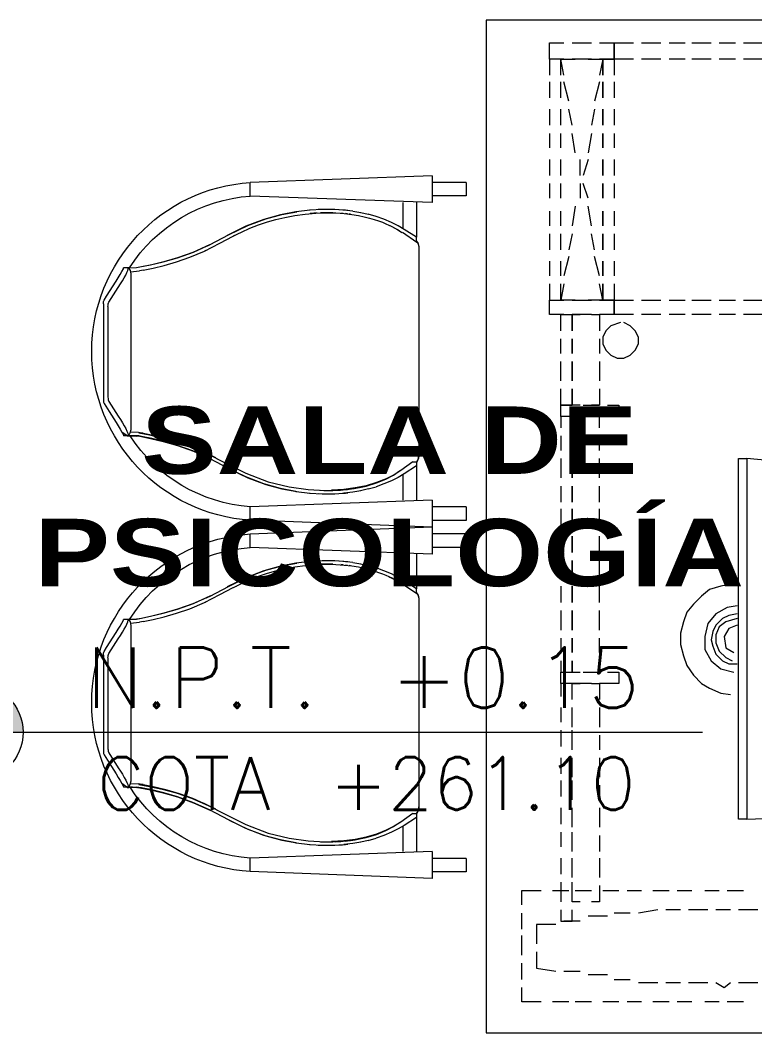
# Model space of a CAD drawing. Header units: metres. Extents: x 349703 to 349913, y 9282546 to 9282694.
# Drawn here: x 349765.582 to 349766.671, y 9282614.119 to 9282615.621 of the extents above; entities that cross this region are included whole.
import ezdxf
from ezdxf.enums import TextEntityAlignment as Align

# ---------------------------------------------------------------- set-up
doc = ezdxf.new("R2010")
doc.units = ezdxf.units.M
doc.header["$LTSCALE"] = 0.25
doc.layers.add('ARQ-FONDO', color=253, linetype='CONTINUOUS', lineweight=9)
doc.styles.add('MOYO2', font='arialbd.ttf', dxfattribs={"width": 1.2})
doc.styles.add('TM-DIM', font='romans.shx')

# ---------------------------------------------------------------- blocks, each defined once
blk = doc.blocks.new('A$C68C0322D')
at = {"layer": 'ARQ-FONDO', "lineweight": 0}
for p, q in [((-0.4759, 0.5419), (-0.4759, 0.5506)), ((-0.2256, 0.5441), (-0.2324, 0.5532)), ((-0.2269, 0.541), (-0.2269, 0.5506)), ((-0.6128, 0.0927), (-0.6026, 0.3627)), ((-0.5825, 0.3627), (-0.6026, 0.3627)), ((-0.5728, 0.0927), (-0.5825, 0.3627)), ((-0.1313, 0.0927), (-0.1216, 0.3627)), ((-0.1016, 0.3627), (-0.1216, 0.3627)), ((-0.0913, 0.0927), (-0.1016, 0.3627)), ((-0.5728, 0.1362), (-0.5341, 0.1362)), ((-0.1693, 0.1362), (-0.1313, 0.1362)), ((-0.5728, 0.1162), (-0.5214, 0.1162)), ((-0.5155, 0.1162), (-0.5155, 0.1162)), ((-0.1821, 0.1162), (-0.1313, 0.1162)), ((-0.6128, 0.0927), (-0.5728, 0.0927)), ((-0.6028, 0.0427), (-0.6028, 0.0927)), ((-0.5828, 0.0427), (-0.5828, 0.0927)), ((-0.1313, 0.0927), (-0.0913, 0.0927)), ((-0.1213, 0.0427), (-0.1213, 0.0927)), ((-0.1013, 0.0427), (-0.1013, 0.0927)), ((-0.6028, 0.0427), (-0.5828, 0.0427)), ((-0.1213, 0.0427), (-0.1013, 0.0427))]:
    blk.add_line(p, q, dxfattribs=at)
for points in [[(-0.4341, 0.5758), (-0.4564, 0.5616)], [(-0.4251, 0.5727), (-0.447, 0.5586)], [(-0.4281, 0.5796), (-0.4341, 0.5758)], [(-0.4272, 0.5801), (-0.4281, 0.5796)], [(-0.4259, 0.5804), (-0.4272, 0.5801)], [(-0.4244, 0.5806), (-0.4259, 0.5804)], [(-0.424, 0.5732), (-0.4251, 0.5727)], [(-0.4228, 0.5807), (-0.4244, 0.5806)], [(-0.4225, 0.5736), (-0.424, 0.5732)], [(-0.4228, 0.5807), (-0.28, 0.5807)], [(-0.4207, 0.5738), (-0.4225, 0.5736)], [(-0.4189, 0.5739), (-0.4207, 0.5738)], [(-0.4189, 0.5739), (-0.284, 0.5739)], [(-0.284, 0.5739), (-0.2821, 0.5738)], [(-0.2821, 0.5738), (-0.2804, 0.5736)], [(-0.2804, 0.5736), (-0.2789, 0.5732)], [(-0.28, 0.5807), (-0.2784, 0.5806)], [(-0.2789, 0.5732), (-0.2778, 0.5727)], [(-0.2784, 0.5806), (-0.2769, 0.5804)], [(-0.2778, 0.5727), (-0.2558, 0.5586)], [(-0.2769, 0.5804), (-0.2757, 0.5801)], [(-0.2757, 0.5801), (-0.2747, 0.5796)], [(-0.2747, 0.5796), (-0.2629, 0.5721)], [(-0.2629, 0.5721), (-0.2465, 0.5616)], [(-0.4614, 0.5585), (-0.466, 0.5557)], [(-0.4564, 0.5616), (-0.4614, 0.5585)], [(-0.447, 0.5586), (-0.4521, 0.5555)], [(-0.2558, 0.5586), (-0.2508, 0.5555)], [(-0.2465, 0.5616), (-0.2415, 0.5585)], [(-0.2415, 0.5585), (-0.2368, 0.5557)], [(-0.4759, 0.5431), (-0.4763, 0.5313)], [(-0.4762, 0.5313), (-0.4757, 0.543)], [(-0.4748, 0.551), (-0.4759, 0.5506)], [(-0.4759, 0.5441), (-0.4754, 0.5441)], [(-0.4759, 0.5432), (-0.4721, 0.5411)], [(-0.4748, 0.5441), (-0.4754, 0.5441)], [(-0.4704, 0.5532), (-0.4748, 0.551)], [(-0.4722, 0.5446), (-0.4748, 0.5441)], [(-0.469, 0.5458), (-0.4722, 0.5446)], [(-0.4721, 0.5411), (-0.467, 0.5398)], [(-0.466, 0.5557), (-0.4704, 0.5532)], [(-0.4654, 0.5476), (-0.469, 0.5458)], [(-0.4614, 0.5498), (-0.4654, 0.5476)], [(-0.4569, 0.5525), (-0.4614, 0.5498)], [(-0.4521, 0.5555), (-0.4569, 0.5525)], [(-0.2508, 0.5555), (-0.246, 0.5525)], [(-0.246, 0.5525), (-0.2415, 0.5498)], [(-0.2415, 0.5498), (-0.2374, 0.5476)], [(-0.2374, 0.5476), (-0.2338, 0.5458)], [(-0.2368, 0.5557), (-0.2324, 0.5532)], [(-0.2356, 0.5399), (-0.2305, 0.5412)], [(-0.2338, 0.5458), (-0.2307, 0.5446)], [(-0.2324, 0.5532), (-0.2281, 0.551)], [(-0.2307, 0.5446), (-0.2281, 0.5441)], [(-0.2305, 0.5412), (-0.226, 0.5437)], [(-0.2281, 0.551), (-0.2269, 0.5506)], [(-0.2281, 0.5441), (-0.2275, 0.5441)], [(-0.2275, 0.5441), (-0.2256, 0.5441)], [(-0.2266, 0.5313), (-0.2272, 0.543)], [(-0.227, 0.5432), (-0.2265, 0.5313)], [(-0.226, 0.5437), (-0.2256, 0.5441)], [(-0.4773, 0.5268), (-0.4805, 0.5106)], [(-0.4774, 0.5243), (-0.4762, 0.5313)], [(-0.4763, 0.5313), (-0.4773, 0.5268)], [(-0.4721, 0.5241), (-0.4718, 0.5269)], [(-0.4702, 0.5406), (-0.4718, 0.5269)], [(-0.467, 0.5398), (-0.4644, 0.5397)], [(-0.4644, 0.5397), (-0.2384, 0.5397)], [(-0.2384, 0.5397), (-0.2356, 0.5399)], [(-0.2326, 0.5406), (-0.2321, 0.5285)], [(-0.2294, 0.5166), (-0.2317, 0.5288)], [(-0.2309, 0.5214), (-0.2311, 0.5282)], [(-0.2311, 0.5282), (-0.2281, 0.5121)], [(-0.2268, 0.5336), (-0.2268, 0.5315)], [(-0.2268, 0.5336), (-0.2266, 0.5302)], [(-0.2266, 0.528), (-0.2268, 0.5315)], [(-0.2266, 0.5302), (-0.2261, 0.5268)], [(-0.226, 0.5243), (-0.2266, 0.528)], [(-0.2261, 0.5268), (-0.226, 0.5243)], [(-0.2261, 0.5268), (-0.2229, 0.5106)], [(-0.4806, 0.5088), (-0.4774, 0.5243)], [(-0.4726, 0.5214), (-0.4756, 0.507)], [(-0.4726, 0.5214), (-0.4721, 0.5241)], [(-0.2309, 0.5214), (-0.2278, 0.507)], [(-0.2264, 0.5023), (-0.2294, 0.5166)], [(-0.2281, 0.5121), (-0.224, 0.4936)], [(-0.2228, 0.5088), (-0.226, 0.5243)], [(-0.4805, 0.5106), (-0.4849, 0.4918)], [(-0.4849, 0.4908), (-0.4806, 0.5088)], [(-0.4756, 0.507), (-0.4796, 0.4906)], [(-0.2278, 0.507), (-0.2238, 0.4906)], [(-0.2223, 0.486), (-0.2264, 0.5023)], [(-0.2229, 0.5106), (-0.2186, 0.4918)], [(-0.2185, 0.4908), (-0.2228, 0.5088)], [(-0.4849, 0.4918), (-0.491, 0.4705)], [(-0.4909, 0.4705), (-0.4849, 0.4908)], [(-0.4796, 0.4906), (-0.4849, 0.4724)], [(-0.224, 0.4936), (-0.2184, 0.4728)], [(-0.2238, 0.4906), (-0.2186, 0.4724)], [(-0.2169, 0.4678), (-0.2223, 0.486)], [(-0.2186, 0.4918), (-0.2125, 0.4705)], [(-0.2126, 0.4705), (-0.2185, 0.4908)], [(-0.491, 0.4705), (-0.4995, 0.4468)], [(-0.499, 0.4479), (-0.4909, 0.4705)], [(-0.4849, 0.4724), (-0.4918, 0.4525)], [(-0.2186, 0.4724), (-0.2116, 0.4525)], [(-0.2184, 0.4728), (-0.2105, 0.4501)], [(-0.2099, 0.4482), (-0.2169, 0.4678)], [(-0.2044, 0.4479), (-0.2126, 0.4705)], [(-0.2125, 0.4705), (-0.2039, 0.4468)], [(-0.4918, 0.4525), (-0.5009, 0.4309)], [(-0.2116, 0.4525), (-0.2025, 0.4309)], [(-0.4995, 0.4468), (-0.5112, 0.4211)], [(-0.5101, 0.4233), (-0.499, 0.4479)], [(-0.2105, 0.4501), (-0.1998, 0.4254)], [(-0.2019, 0.4297), (-0.2099, 0.4482)], [(-0.1933, 0.4233), (-0.2044, 0.4479)], [(-0.2039, 0.4468), (-0.1922, 0.4211)], [(-0.5101, 0.4233), (-0.5254, 0.3941)], [(-0.5009, 0.4309), (-0.5126, 0.4077)], [(-0.508, 0.4277), (-0.5099, 0.4238)], [(-0.5016, 0.4296), (-0.5023, 0.4281)], [(-0.2025, 0.4309), (-0.1909, 0.4077)], [(-0.1941, 0.4138), (-0.2019, 0.4297)], [(-0.2012, 0.4281), (-0.2018, 0.4296)], [(-0.1998, 0.4254), (-0.1862, 0.3988)], [(-0.1967, 0.4189), (-0.1985, 0.4226)], [(-0.1935, 0.4238), (-0.1954, 0.4277)], [(-0.178, 0.3941), (-0.1933, 0.4233)], [(-0.5126, 0.4077), (-0.5231, 0.3879)], [(-0.5254, 0.3941), (-0.539, 0.3663)], [(-0.5377, 0.3693), (-0.524, 0.3969)], [(-0.1862, 0.3988), (-0.1713, 0.3693)], [(-0.1658, 0.3693), (-0.1795, 0.3969)], [(-0.178, 0.3941), (-0.1645, 0.3663)], [(-0.5291, 0.3758), (-0.5347, 0.3636)], [(-0.5233, 0.3874), (-0.5291, 0.3758)], [(-0.5231, 0.3879), (-0.5254, 0.3833)], [(-0.539, 0.3663), (-0.5488, 0.3399)], [(-0.548, 0.3424), (-0.5377, 0.3693)], [(-0.5347, 0.3636), (-0.5399, 0.3506)], [(-0.1713, 0.3693), (-0.1587, 0.3361)], [(-0.1554, 0.3424), (-0.1658, 0.3693)], [(-0.1645, 0.3663), (-0.1547, 0.3399)], [(-0.5399, 0.3506), (-0.5443, 0.3374)], [(-0.5488, 0.3399), (-0.5552, 0.3157)], [(-0.5547, 0.3178), (-0.548, 0.3424)], [(-0.5443, 0.3374), (-0.5479, 0.3249)], [(-0.1587, 0.3361), (-0.1511, 0.3049)], [(-0.1487, 0.3178), (-0.1554, 0.3424)], [(-0.1547, 0.3399), (-0.1482, 0.3157)], [(-0.5552, 0.3157), (-0.5593, 0.2937)], [(-0.5591, 0.2953), (-0.5547, 0.3178)], [(-0.5479, 0.3249), (-0.5509, 0.3117)], [(-0.1444, 0.2953), (-0.1487, 0.3178)], [(-0.1482, 0.3157), (-0.1441, 0.2937)], [(-0.5509, 0.3117), (-0.5537, 0.2969)], [(-0.1511, 0.3049), (-0.1471, 0.2769)], [(-0.5616, 0.2737), (-0.5591, 0.2953)], [(-0.5537, 0.2969), (-0.5559, 0.2812)], [(-0.1444, 0.2953), (-0.1418, 0.2737)], [(-0.5627, 0.2555), (-0.5616, 0.2749)], [(-0.5559, 0.2812), (-0.5573, 0.2654)], [(-0.557, 0.2685), (-0.5566, 0.2737)], [(-0.1471, 0.2769), (-0.1457, 0.2517)], [(-0.1419, 0.2749), (-0.1408, 0.2555)], [(-0.5627, 0.2524), (-0.5624, 0.262)], [(-0.5626, 0.239), (-0.5627, 0.2563)], [(-0.5573, 0.2654), (-0.5578, 0.2501)], [(-0.5577, 0.2537), (-0.5576, 0.2585)], [(-0.5574, 0.2634), (-0.557, 0.2685)], [(-0.1459, 0.2585), (-0.1457, 0.2537)], [(-0.141, 0.262), (-0.1407, 0.2525)], [(-0.1408, 0.2563), (-0.1408, 0.239)], [(-0.5627, 0.2444), (-0.5627, 0.2524)], [(-0.5626, 0.2373), (-0.5627, 0.2444)], [(-0.5578, 0.2491), (-0.5577, 0.2537)], [(-0.5578, 0.2501), (-0.5575, 0.2359)], [(-0.5577, 0.2447), (-0.5578, 0.2491)], [(-0.5577, 0.2403), (-0.5577, 0.2447)], [(-0.1473, 0.2237), (-0.1463, 0.2424)], [(-0.1457, 0.2517), (-0.1463, 0.229)], [(-0.1457, 0.2447), (-0.1458, 0.2403)], [(-0.1457, 0.2537), (-0.1457, 0.2491)], [(-0.1457, 0.2491), (-0.1457, 0.2447)], [(-0.1407, 0.2443), (-0.1409, 0.2372)], [(-0.1407, 0.2525), (-0.1407, 0.2443)], [(-0.5617, 0.2241), (-0.5626, 0.2394)], [(-0.5622, 0.2308), (-0.5626, 0.2373)], [(-0.5618, 0.2256), (-0.5622, 0.2308)], [(-0.5615, 0.2215), (-0.5618, 0.2256)], [(-0.5575, 0.2359), (-0.5566, 0.2233)], [(-0.5568, 0.2249), (-0.5571, 0.2285)], [(-0.1463, 0.229), (-0.1486, 0.2088)], [(-0.1464, 0.2285), (-0.1467, 0.2249)], [(-0.1459, 0.2362), (-0.1461, 0.2323)], [(-0.1415, 0.2261), (-0.1419, 0.2217)], [(-0.1408, 0.2394), (-0.1417, 0.2241)], [(-0.1412, 0.2313), (-0.1415, 0.2261)], [(-0.1409, 0.2372), (-0.1412, 0.2313)], [(-0.5601, 0.2106), (-0.5617, 0.2242)], [(-0.5611, 0.2179), (-0.5615, 0.2215)], [(-0.5602, 0.2108), (-0.5581, 0.1986)], [(-0.5566, 0.2233), (-0.5553, 0.2122)], [(-0.5561, 0.2187), (-0.5565, 0.2216)], [(-0.5555, 0.2139), (-0.5558, 0.2162)], [(-0.5553, 0.2122), (-0.5537, 0.2024)], [(-0.1495, 0.2071), (-0.1473, 0.224)], [(-0.1479, 0.214), (-0.1489, 0.2073)], [(-0.1476, 0.2162), (-0.1479, 0.2139)], [(-0.147, 0.2216), (-0.1473, 0.2187)], [(-0.1454, 0.1986), (-0.1433, 0.2108)], [(-0.1433, 0.2106), (-0.1417, 0.2242)], [(-0.1419, 0.2217), (-0.1423, 0.2179)], [(-0.5581, 0.199), (-0.5555, 0.1872)], [(-0.5537, 0.2024), (-0.5519, 0.1937)], [(-0.1528, 0.191), (-0.1494, 0.2074)], [(-0.1486, 0.2088), (-0.1523, 0.191)], [(-0.1489, 0.2073), (-0.1501, 0.2007)], [(-0.148, 0.1872), (-0.1453, 0.199)], [(-0.5522, 0.1758), (-0.5556, 0.1878)], [(-0.5519, 0.1937), (-0.5499, 0.1859)], [(-0.5499, 0.1859), (-0.5479, 0.1789)], [(-0.1573, 0.1755), (-0.1528, 0.191)], [(-0.1523, 0.191), (-0.1569, 0.1753)], [(-0.1479, 0.1878), (-0.1513, 0.1758)], [(-0.5481, 0.1645), (-0.5522, 0.1758)], [(-0.5479, 0.1789), (-0.5457, 0.1725)], [(-0.5457, 0.1725), (-0.5436, 0.1668)], [(-0.5436, 0.1668), (-0.5415, 0.1617)], [(-0.1629, 0.1614), (-0.1573, 0.1755)], [(-0.1569, 0.1753), (-0.1624, 0.1617)], [(-0.1553, 0.1645), (-0.1513, 0.1758)], [(-0.5435, 0.1535), (-0.5481, 0.1645)], [(-0.5383, 0.1433), (-0.5435, 0.1535)], [(-0.5415, 0.1617), (-0.5394, 0.1572)], [(-0.5394, 0.1572), (-0.5374, 0.153)], [(-0.5394, 0.1572), (-0.5387, 0.1557)], [(-0.5387, 0.1557), (-0.5357, 0.1496)], [(-0.5374, 0.153), (-0.5354, 0.1491)], [(-0.1685, 0.1503), (-0.1747, 0.1413)], [(-0.169, 0.1491), (-0.1629, 0.1614)], [(-0.1624, 0.1617), (-0.1685, 0.1503)], [(-0.1651, 0.1433), (-0.16, 0.1535)], [(-0.16, 0.1535), (-0.1553, 0.1645)], [(-0.5331, 0.1345), (-0.5383, 0.1433)], [(-0.5357, 0.1496), (-0.5354, 0.1491)], [(-0.5354, 0.1491), (-0.5332, 0.1452)], [(-0.5332, 0.1452), (-0.531, 0.1414)], [(-0.5332, 0.1452), (-0.5323, 0.1436)], [(-0.5323, 0.1436), (-0.5287, 0.1378)], [(-0.531, 0.1414), (-0.5287, 0.1378)], [(-0.5137, 0.1159), (-0.5284, 0.1369)], [(-0.1881, 0.1216), (-0.1752, 0.1393)], [(-0.1752, 0.1393), (-0.169, 0.1491)], [(-0.1703, 0.1345), (-0.1651, 0.1433)], [(-0.5214, 0.1162), (-0.5331, 0.1345)], [(-0.1881, 0.1216), (-0.1881, 0.1164)], [(-0.1821, 0.1162), (-0.1703, 0.1345)], [(-0.5154, 0.1164), (-0.5214, 0.1162)], [(-0.516, 0.1166), (-0.513, 0.1144)], [(-0.516, 0.1166), (-0.5133, 0.1145)], [(-0.5133, 0.1145), (-0.5101, 0.1132)], [(-0.513, 0.1144), (-0.5095, 0.1131)], [(-0.5101, 0.1132), (-0.5066, 0.1127)], [(-0.5095, 0.1131), (-0.5058, 0.1129)], [(-0.5066, 0.1127), (-0.1969, 0.1127)], [(-0.5058, 0.1129), (-0.1977, 0.1129)], [(-0.1939, 0.1131), (-0.1977, 0.1129)], [(-0.1969, 0.1127), (-0.1934, 0.1132)], [(-0.1904, 0.1144), (-0.1939, 0.1131)], [(-0.1934, 0.1132), (-0.1901, 0.1145)], [(-0.1877, 0.1163), (-0.1904, 0.1144)], [(-0.1901, 0.1145), (-0.1877, 0.1163)], [(-0.1881, 0.1164), (-0.1821, 0.1162)]]:
    blk.add_lwpolyline(points, dxfattribs=at)
for radius, start, end in [(0.251, 3.6073, 176.3927), (0.231, 122.4235, 176.0799), (0.231, 3.9201, 57.1881)]:
    blk.add_arc((-0.3521, 0.3469), radius, start, end, dxfattribs=at)
blk = doc.blocks.new('4H56H6')
at = {"layer": 'ARQ-FONDO', "lineweight": 0}
for points in [[(-115.2012, 105.5872), (-116.7036, 105.5872)], [(-116.7036, 105.5872), (-116.7036, 104.884)], [(-115.2012, 104.884), (-115.2012, 105.5872)], [(-116.6579, 105.5056), (-116.6579, 105.5344)], [(-116.6579, 105.5344), (-116.6364, 105.5344)], [(-116.6244, 105.5344), (-116.6003, 105.5344)], [(-116.5883, 105.5344), (-116.5595, 105.5344)], [(-116.55, 105.5344), (-116.5259, 105.5344)], [(-116.5139, 105.5344), (-116.4923, 105.5344)], [(-116.4923, 105.5344), (-116.4923, 105.5056)], [(-116.6075, 105.5128), (-116.6123, 105.4839)], [(-116.5836, 105.5128), (-116.6075, 105.5128)], [(-116.5428, 105.5128), (-116.5715, 105.5128)], [(-116.5428, 105.4839), (-116.5428, 105.5128)], [(-116.6579, 105.4648), (-116.6579, 105.4888)], [(-116.4923, 105.4888), (-116.4923, 105.4648)], [(-115.638, 105.4936), (-115.6163, 105.4936)], [(-115.638, 105.472), (-115.638, 105.4936)], [(-115.6163, 105.4936), (-115.6163, 105.472)], [(-115.6163, 105.4936), (-115.6163, 105.4767)], [(-115.5924, 105.4936), (-115.6163, 105.4936)], [(-115.5588, 105.4936), (-115.5804, 105.4936)], [(-115.518, 105.4936), (-115.5419, 105.4936)], [(-115.4843, 105.4936), (-115.506, 105.4936)], [(-115.4435, 105.4936), (-115.4652, 105.4936)], [(-115.4076, 105.4936), (-115.4316, 105.4936)], [(-115.3691, 105.4936), (-115.3907, 105.4936)], [(-115.3332, 105.4936), (-115.3571, 105.4936)], [(-115.2924, 105.4936), (-115.3163, 105.4936)], [(-115.2588, 105.4936), (-115.2827, 105.4936)], [(-115.2588, 105.4936), (-115.2348, 105.4936)], [(-115.2588, 105.472), (-115.2588, 105.4936)], [(-115.2588, 105.4767), (-115.2588, 105.4936)], [(-115.2348, 105.4936), (-115.2348, 105.472)], [(-116.6123, 105.472), (-116.6123, 105.448)], [(-116.538, 105.4767), (-116.538, 105.46)], [(-116.5211, 105.4767), (-116.538, 105.4767)], [(-116.538, 105.448), (-116.538, 105.472)], [(-116.4803, 105.4767), (-116.5092, 105.4767)], [(-116.4444, 105.4767), (-116.4683, 105.4767)], [(-116.4059, 105.4767), (-116.4275, 105.4767)], [(-116.37, 105.4767), (-116.3939, 105.4767)], [(-116.3291, 105.4767), (-116.3531, 105.4767)], [(-116.2955, 105.4767), (-116.3195, 105.4767)], [(-116.2547, 105.4767), (-116.2788, 105.4767)], [(-116.2211, 105.4767), (-116.2427, 105.4767)], [(-116.1852, 105.4767), (-116.2044, 105.4767)], [(-116.1852, 105.4767), (-116.1683, 105.4767)], [(-116.1852, 105.46), (-116.1852, 105.4767)], [(-116.1852, 105.46), (-116.1852, 105.4767)], [(-116.1683, 105.4767), (-116.1683, 105.46)], [(-116.1683, 105.4767), (-116.1683, 105.46)], [(-116.1516, 105.4767), (-116.1683, 105.4767)], [(-116.118, 105.4767), (-116.1395, 105.4767)], [(-116.0772, 105.4767), (-116.106, 105.4767)], [(-116.0411, 105.4767), (-116.0652, 105.4767)], [(-116.0027, 105.4767), (-116.0316, 105.4767)], [(-115.9667, 105.4767), (-115.9908, 105.4767)], [(-115.926, 105.4767), (-115.9547, 105.4767)], [(-115.8924, 105.4767), (-115.9163, 105.4767)], [(-115.8516, 105.4767), (-115.8803, 105.4767)], [(-115.818, 105.4767), (-115.8396, 105.4767)], [(-115.7891, 105.4767), (-115.806, 105.4767)], [(-115.7891, 105.4767), (-115.7724, 105.4767)], [(-115.7891, 105.46), (-115.7891, 105.4767)], [(-115.7891, 105.46), (-115.7891, 105.4767)], [(-115.7724, 105.4767), (-115.7724, 105.46)], [(-115.7724, 105.46), (-115.7724, 105.4767)], [(-115.7724, 105.4767), (-115.7483, 105.4767)], [(-115.7363, 105.4767), (-115.7075, 105.4767)], [(-115.6955, 105.4767), (-115.674, 105.4767)], [(-115.6619, 105.4767), (-115.638, 105.4767)], [(-115.638, 105.4767), (-115.638, 105.46)], [(-115.6163, 105.4767), (-115.5924, 105.4767)], [(-115.5924, 105.472), (-115.6163, 105.4767)], [(-115.6163, 105.4552), (-115.6163, 105.4767)], [(-115.6163, 105.4767), (-115.5924, 105.4767)], [(-115.5804, 105.4767), (-115.5588, 105.4767)], [(-115.5804, 105.4767), (-115.5588, 105.4767)], [(-115.5516, 105.4648), (-115.5804, 105.472)], [(-115.5419, 105.4767), (-115.518, 105.4767)], [(-115.5419, 105.4767), (-115.518, 105.4767)], [(-115.506, 105.4767), (-115.4843, 105.4767)], [(-115.506, 105.4767), (-115.4843, 105.4767)], [(-115.4652, 105.4767), (-115.4435, 105.4767)], [(-115.4652, 105.4767), (-115.4435, 105.4767)], [(-115.4316, 105.4767), (-115.4076, 105.4767)], [(-115.4316, 105.4767), (-115.4076, 105.4767)], [(-115.3907, 105.4767), (-115.3691, 105.4767)], [(-115.3907, 105.4767), (-115.3691, 105.4767)], [(-115.3571, 105.4767), (-115.3332, 105.4767)], [(-115.3571, 105.4767), (-115.3332, 105.4767)], [(-115.3212, 105.4648), (-115.2924, 105.472)], [(-115.3163, 105.4767), (-115.2924, 105.4767)], [(-115.3163, 105.4767), (-115.2924, 105.4767)], [(-115.2827, 105.4767), (-115.2588, 105.4767)], [(-115.2827, 105.472), (-115.2588, 105.4767)], [(-115.2827, 105.4767), (-115.2588, 105.4767)], [(-115.2588, 105.4767), (-115.2588, 105.4552)], [(-116.6579, 105.4311), (-116.6579, 105.4552)], [(-116.538, 105.46), (-116.5211, 105.46)], [(-116.5092, 105.448), (-116.5092, 105.46)], [(-116.5092, 105.46), (-116.4851, 105.46)], [(-116.5092, 105.46), (-116.4803, 105.46)], [(-116.4923, 105.4552), (-116.4923, 105.4311)], [(-116.4731, 105.46), (-116.4444, 105.46)], [(-116.4683, 105.46), (-116.4444, 105.46)], [(-116.4347, 105.46), (-116.4108, 105.46)], [(-116.4275, 105.46), (-116.4059, 105.46)], [(-116.3987, 105.46), (-116.37, 105.46)], [(-116.3939, 105.46), (-116.37, 105.46)], [(-116.358, 105.46), (-116.3364, 105.46)], [(-116.3531, 105.46), (-116.3291, 105.46)], [(-116.3244, 105.46), (-116.2955, 105.46)], [(-116.3195, 105.46), (-116.2955, 105.46)], [(-116.2836, 105.46), (-116.2619, 105.46)], [(-116.2788, 105.46), (-116.2547, 105.46)], [(-116.25, 105.46), (-116.2211, 105.46)], [(-116.2427, 105.46), (-116.2211, 105.46)], [(-116.2091, 105.46), (-116.1852, 105.46)], [(-116.2044, 105.46), (-116.1852, 105.46)], [(-116.1852, 105.46), (-116.1852, 105.448)], [(-116.1852, 105.4311), (-116.1852, 105.46)], [(-116.1683, 105.46), (-116.1683, 105.448)], [(-116.1516, 105.46), (-116.1683, 105.46)], [(-116.1683, 105.46), (-116.1516, 105.46)], [(-116.118, 105.46), (-116.1395, 105.46)], [(-116.1395, 105.46), (-116.118, 105.46)], [(-116.0772, 105.46), (-116.106, 105.46)], [(-116.106, 105.46), (-116.0772, 105.46)], [(-116.0411, 105.46), (-116.0652, 105.46)], [(-116.0652, 105.46), (-116.0411, 105.46)], [(-116.0027, 105.46), (-116.0316, 105.46)], [(-116.0316, 105.46), (-116.0027, 105.46)], [(-115.9667, 105.46), (-115.9908, 105.46)], [(-115.9908, 105.46), (-115.9667, 105.46)], [(-115.926, 105.46), (-115.9547, 105.46)], [(-115.9547, 105.46), (-115.926, 105.46)], [(-115.8924, 105.46), (-115.9163, 105.46)], [(-115.9163, 105.46), (-115.8924, 105.46)], [(-115.8516, 105.46), (-115.8803, 105.46)], [(-115.8803, 105.46), (-115.8516, 105.46)], [(-115.818, 105.46), (-115.8396, 105.46)], [(-115.8396, 105.46), (-115.818, 105.46)], [(-115.7891, 105.46), (-115.806, 105.46)], [(-115.806, 105.46), (-115.7891, 105.46)], [(-115.7891, 105.448), (-115.7891, 105.46)], [(-115.7891, 105.4311), (-115.7891, 105.46)], [(-115.7724, 105.448), (-115.7724, 105.46)], [(-115.7724, 105.46), (-115.7483, 105.46)], [(-115.7483, 105.46), (-115.7724, 105.46)], [(-115.7363, 105.46), (-115.7075, 105.46)], [(-115.7075, 105.46), (-115.7363, 105.46)], [(-115.6955, 105.46), (-115.674, 105.46)], [(-115.674, 105.46), (-115.6955, 105.46)], [(-115.6619, 105.46), (-115.638, 105.46)], [(-115.638, 105.46), (-115.6619, 105.46)], [(-115.638, 105.4311), (-115.638, 105.46)], [(-115.638, 105.46), (-115.638, 105.448)], [(-115.6163, 105.46), (-115.6163, 105.4311)], [(-115.518, 105.46), (-115.5419, 105.4648)], [(-115.4771, 105.4552), (-115.506, 105.46)], [(-115.3979, 105.4552), (-115.3691, 105.46)], [(-115.3571, 105.46), (-115.3332, 105.4648)], [(-115.2588, 105.4311), (-115.2588, 105.46)], [(-115.2348, 105.46), (-115.2348, 105.4311)], [(-116.1683, 105.4433), (-116.1683, 105.4192)], [(-115.7724, 105.4433), (-115.7724, 105.4192)], [(-115.4435, 105.448), (-115.4652, 105.448)], [(-115.4652, 105.436), (-115.4435, 105.4433)], [(-115.4316, 105.448), (-115.4076, 105.448)], [(-115.4076, 105.436), (-115.4316, 105.4433)], [(-116.6172, 105.436), (-116.6172, 105.4072)], [(-116.5308, 105.4072), (-116.5308, 105.436)], [(-116.5092, 105.4192), (-116.5092, 105.4311)], [(-116.1852, 105.4311), (-116.1852, 105.4192)], [(-116.1683, 105.4311), (-116.1683, 105.4192)], [(-115.7891, 105.4192), (-115.7891, 105.4311)], [(-115.7724, 105.4192), (-115.7724, 105.4311)], [(-115.638, 105.4311), (-115.638, 105.4192)], [(-115.6163, 105.4144), (-115.6163, 105.436)], [(-115.5804, 105.4192), (-115.5516, 105.4264)], [(-115.5419, 105.4264), (-115.518, 105.4311)], [(-115.506, 105.4311), (-115.4771, 105.436)], [(-115.3691, 105.4311), (-115.3979, 105.436)], [(-115.3332, 105.4264), (-115.3571, 105.4311)], [(-115.2924, 105.4192), (-115.3212, 105.4264)], [(-115.2588, 105.436), (-115.2588, 105.4144)], [(-116.6579, 105.3903), (-116.6579, 105.4144)], [(-116.4851, 105.4192), (-116.5092, 105.4192)], [(-116.4923, 105.4144), (-116.4923, 105.3903)], [(-116.4444, 105.4192), (-116.4731, 105.4192)], [(-116.4108, 105.4192), (-116.4347, 105.4192)], [(-116.37, 105.4192), (-116.3987, 105.4192)], [(-116.3364, 105.4192), (-116.358, 105.4192)], [(-116.2955, 105.4192), (-116.3244, 105.4192)], [(-116.2619, 105.4192), (-116.2836, 105.4192)], [(-116.2211, 105.4192), (-116.25, 105.4192)], [(-116.1852, 105.4192), (-116.2091, 105.4192)], [(-116.1852, 105.3903), (-116.1852, 105.4192)], [(-116.1683, 105.4192), (-116.1516, 105.4192)], [(-116.1683, 105.4072), (-116.1683, 105.3903)], [(-116.1395, 105.4192), (-116.118, 105.4192)], [(-116.106, 105.4192), (-116.0772, 105.4192)], [(-116.0652, 105.4192), (-116.0411, 105.4192)], [(-116.0316, 105.4192), (-116.0027, 105.4192)], [(-115.9908, 105.4192), (-115.9667, 105.4192)], [(-115.9547, 105.4192), (-115.926, 105.4192)], [(-115.9163, 105.4192), (-115.8924, 105.4192)], [(-115.8803, 105.4192), (-115.8516, 105.4192)], [(-115.8396, 105.4192), (-115.818, 105.4192)], [(-115.806, 105.4192), (-115.7891, 105.4192)], [(-115.7891, 105.3903), (-115.7891, 105.4192)], [(-115.7483, 105.4192), (-115.7724, 105.4192)], [(-115.7724, 105.4072), (-115.7724, 105.3903)], [(-115.7075, 105.4192), (-115.7363, 105.4192)], [(-115.6907, 105.4096), (-115.698, 105.4024)], [(-115.674, 105.4192), (-115.6955, 105.4192)], [(-115.6811, 105.4144), (-115.6907, 105.4096)], [(-115.6716, 105.4144), (-115.6811, 105.4144)], [(-115.6619, 105.4096), (-115.6716, 105.4144)], [(-115.638, 105.4192), (-115.6619, 105.4192)], [(-115.6547, 105.4024), (-115.6619, 105.4096)], [(-115.6163, 105.4192), (-115.6163, 105.3975), (-115.638, 105.3975), (-115.638, 105.4192)], [(-115.6163, 105.4144), (-115.5924, 105.4192)], [(-115.6163, 105.3975), (-115.6163, 105.4144)], [(-115.6163, 105.4144), (-115.5924, 105.4144)], [(-115.5924, 105.4144), (-115.6163, 105.4144)], [(-115.5804, 105.4144), (-115.5588, 105.4144)], [(-115.5588, 105.4144), (-115.5804, 105.4144)], [(-115.5419, 105.4144), (-115.518, 105.4144)], [(-115.518, 105.4144), (-115.5419, 105.4144)], [(-115.506, 105.4144), (-115.4843, 105.4144)], [(-115.4843, 105.4144), (-115.506, 105.4144)], [(-115.4652, 105.4144), (-115.4435, 105.4144)], [(-115.4435, 105.4144), (-115.4652, 105.4144)], [(-115.4316, 105.4144), (-115.4076, 105.4144)], [(-115.4076, 105.4144), (-115.4316, 105.4144)], [(-115.3907, 105.4144), (-115.3691, 105.4144)], [(-115.3691, 105.4144), (-115.3907, 105.4144)], [(-115.3571, 105.4144), (-115.3332, 105.4144)], [(-115.3332, 105.4144), (-115.3571, 105.4144)], [(-115.3163, 105.4144), (-115.2924, 105.4144)], [(-115.2924, 105.4144), (-115.3163, 105.4144)], [(-115.2588, 105.4144), (-115.2827, 105.4192)], [(-115.2827, 105.4144), (-115.2588, 105.4144)], [(-115.2588, 105.4144), (-115.2588, 105.3975), (-115.2827, 105.3975)], [(-115.2588, 105.4144), (-115.2827, 105.4144)], [(-115.2348, 105.4192), (-115.2348, 105.3975), (-115.2588, 105.3975), (-115.2588, 105.4192)], [(-116.6244, 105.3975), (-116.6244, 105.3736)], [(-116.5259, 105.3736), (-116.5259, 105.3975)], [(-115.698, 105.4024), (-115.7027, 105.3928)], [(-115.7027, 105.3928), (-115.7027, 105.3833)], [(-115.6499, 105.388), (-115.6547, 105.4024)], [(-115.638, 105.3975), (-115.6163, 105.3975)], [(-115.638, 105.3688), (-115.638, 105.3975)], [(-115.6163, 105.3975), (-115.6163, 105.3688)], [(-115.5924, 105.3975), (-115.6163, 105.3975)], [(-115.5588, 105.3975), (-115.5804, 105.3975)], [(-115.518, 105.3975), (-115.5419, 105.3975)], [(-115.4843, 105.3975), (-115.506, 105.3975)], [(-115.4435, 105.3975), (-115.4652, 105.3975)], [(-115.4076, 105.3975), (-115.4316, 105.3975)], [(-115.3691, 105.3975), (-115.3907, 105.3975)], [(-115.3332, 105.3975), (-115.3571, 105.3975)], [(-115.2924, 105.3975), (-115.3163, 105.3975)], [(-115.2588, 105.3975), (-115.2348, 105.3975)], [(-115.2588, 105.3688), (-115.2588, 105.3975)], [(-115.2348, 105.3975), (-115.2348, 105.3688)], [(-116.6579, 105.3569), (-116.6579, 105.3784)], [(-116.4923, 105.3784), (-116.4923, 105.3569)], [(-116.1683, 105.3903), (-116.1852, 105.3903)], [(-115.7724, 105.3903), (-115.7891, 105.3903)], [(-115.7027, 105.3833), (-115.698, 105.3736)], [(-115.6619, 105.3664), (-115.6547, 105.3736), (-115.6499, 105.3833)], [(-115.698, 105.3736), (-115.6907, 105.3664)], [(-115.6907, 105.3664), (-115.6811, 105.3616)], [(-115.6716, 105.3616), (-115.6619, 105.3664)], [(-116.6292, 105.3616), (-116.6292, 105.3328)], [(-116.5211, 105.3328), (-116.5259, 105.3616)], [(-115.6811, 105.3616), (-115.6716, 105.3616)], [(-115.638, 105.328), (-115.638, 105.3569)], [(-115.6163, 105.3569), (-115.6163, 105.328)], [(-115.2588, 105.328), (-115.2588, 105.3569)], [(-115.2348, 105.3569), (-115.2348, 105.328)], [(-116.6579, 105.316), (-116.6579, 105.34)], [(-116.4923, 105.34), (-116.4923, 105.316)], [(-116.6292, 105.3208), (-116.6292, 105.2992)], [(-116.5211, 105.2992), (-116.5211, 105.3208)], [(-116.6579, 105.2824), (-116.6579, 105.3039)], [(-116.4923, 105.3039), (-116.4923, 105.2824)], [(-115.638, 105.292), (-115.638, 105.316)], [(-115.6163, 105.316), (-115.6163, 105.292)], [(-115.2588, 105.292), (-115.2588, 105.316)], [(-115.2348, 105.316), (-115.2348, 105.292)], [(-116.6292, 105.2872), (-116.6292, 105.2583)], [(-116.5211, 105.2583), (-116.5211, 105.2872)], [(-116.1275, 105.2992), (-116.1444, 105.2944), (-116.1588, 105.2896), (-116.1731, 105.28), (-116.1852, 105.268)], [(-116.1108, 105.2992), (-116.1275, 105.2992)], [(-116.0795, 105.2896), (-116.0939, 105.2944), (-116.1108, 105.2992)], [(-116.0675, 105.28), (-116.0795, 105.2896)], [(-116.0555, 105.268), (-116.0675, 105.28)], [(-115.638, 105.2536), (-115.638, 105.2824)], [(-115.6163, 105.2824), (-115.6163, 105.2536)], [(-115.2588, 105.2536), (-115.2588, 105.2824)], [(-115.2348, 105.2824), (-115.2348, 105.2536)], [(-116.6579, 105.2416), (-116.6579, 105.2632)], [(-116.4923, 105.2632), (-116.4923, 105.2416)], [(-116.1852, 105.268), (-116.1924, 105.256)], [(-116.1347, 105.2632), (-116.1516, 105.2536)], [(-116.1252, 105.2632), (-116.1347, 105.2632)], [(-116.1155, 105.2632), (-116.1252, 105.2632)], [(-116.0963, 105.2583), (-116.1155, 105.2632)], [(-116.0819, 105.2464), (-116.0963, 105.2583)], [(-116.046, 105.256), (-116.0555, 105.268)], [(-116.6292, 105.2464), (-116.6364, 105.2344)], [(-116.5211, 105.2344), (-116.5211, 105.2464)], [(-116.1924, 105.256), (-116.1995, 105.2392), (-116.2019, 105.2247)], [(-116.1516, 105.2536), (-116.1636, 105.2392)], [(-116.1419, 105.2464), (-116.1516, 105.2369)], [(-116.13, 105.2511), (-116.1419, 105.2464)], [(-116.1252, 105.2464), (-116.1372, 105.2416)], [(-116.1203, 105.2536), (-116.13, 105.2511)], [(-116.1131, 105.2464), (-116.1252, 105.2464)], [(-116.0988, 105.2464), (-116.1083, 105.2511), (-116.1203, 105.2536)], [(-116.1011, 105.2416), (-116.1131, 105.2464)], [(-116.0891, 105.2369), (-116.0988, 105.2464)], [(-116.0724, 105.2296), (-116.0819, 105.2464)], [(-116.0411, 105.2392), (-116.046, 105.256)], [(-116.6579, 105.2056), (-116.6579, 105.2296)], [(-116.6364, 105.2344), (-116.6292, 105.2247)], [(-116.5211, 105.2247), (-116.5211, 105.2344)], [(-116.4923, 105.2296), (-116.4923, 105.2056)], [(-116.1636, 105.2392), (-116.1683, 105.22)], [(-116.1516, 105.2369), (-116.1563, 105.2272)], [(-116.1563, 105.2272), (-116.1563, 105.2152)], [(-116.1467, 105.232), (-116.1516, 105.2224)], [(-116.1372, 105.2416), (-116.1467, 105.232)], [(-116.1324, 105.232), (-116.1395, 105.22)], [(-116.1155, 105.2344), (-116.1324, 105.232)], [(-116.1036, 105.2272), (-116.1155, 105.2344)], [(-116.0988, 105.2152), (-116.1036, 105.2272)], [(-116.0939, 105.232), (-116.1011, 105.2416)], [(-116.0891, 105.2152), (-116.0939, 105.232)], [(-116.0844, 105.2272), (-116.0891, 105.2369)], [(-116.0819, 105.2152), (-116.0844, 105.2272)], [(-116.0699, 105.2152), (-116.0724, 105.2296)], [(-116.0363, 105.2152), (-116.0411, 105.2392)], [(-115.638, 105.2175), (-115.638, 105.2416)], [(-115.6163, 105.2416), (-115.6163, 105.2175)], [(-115.2588, 105.2175), (-115.2588, 105.2416)], [(-115.2348, 105.2416), (-115.2348, 105.2175)], [(-116.6292, 105.2128), (-116.6292, 105.1841)], [(-116.5211, 105.1841), (-116.5211, 105.2128)], [(-116.3867, 105.2008), (-116.3867, 105.2128)], [(-116.3867, 105.2128), (-115.8516, 105.2128), (-115.8516, 105.2008)], [(-116.3867, 105.2008), (-116.3819, 105.0736)], [(-115.8516, 105.2008), (-116.3867, 105.2008)], [(-115.8516, 105.2008), (-116.3867, 105.2008)], [(-115.8635, 105.0736), (-115.8516, 105.2008)], [(-115.638, 105.1768), (-115.638, 105.2056)], [(-115.6163, 105.2056), (-115.6163, 105.1768)], [(-115.2588, 105.1768), (-115.2588, 105.2056)], [(-115.2348, 105.2056), (-115.2348, 105.1768)]]:
    blk.add_lwpolyline(points, dxfattribs=at)
blk = doc.blocks.new('administracion')
at = {"layer": 'ARQ-FONDO', "rotation": 90.00000000000003}
blk.add_blockref('4H56H6', (350268.5596, 9282501.5063), dxfattribs=at)
at = {"layer": 'ARQ-FONDO', "xscale": -1, "rotation": 90}
for p in [(350162.9851, 9282385.4617), (350162.9851, 9282384.9402)]:
    blk.add_blockref('A$C68C0322D', p, dxfattribs=at)
blk = doc.blocks.new('*U591')
h = blk.add_hatch(color=251)
h.paths.add_polyline_path([(0.75, -0.1724), (0.75, -0.2324), (0.81, -0.2324, 0.414214)])
h.paths.add_polyline_path([(0.75, -0.2324), (0.69, -0.2324, 0.414214), (0.75, -0.2924)])
at = {"color": 2}
blk.add_line((0.65, -0.2324), (1.65, -0.2324), dxfattribs=at)
blk.add_circle((0.75, -0.2324), 0.06, dxfattribs=at)
at = {"color": 2, "style": 'TM-DIM'}
blk.add_text('COTA', height=0.065, rotation=360, dxfattribs=at).set_placement((1.0088, -0.3282), align=Align.CENTER)
for tag, p, height in [('NIV_P', (0.8881, -0.2024), 0.075), ('VALOR_P', (1.2641, -0.2024), 0.075), ('COTA_P', (1.1884, -0.3282), 0.065)]:
    blk.add_attdef(tag, p, '', height=height, rotation=360, dxfattribs=at)
blk = doc.blocks.new('NOMBRES ADMINISTRACION')
at = {"layer": 'ARQ-FONDO', "xscale": 1.199999999999999, "yscale": 1.199999999999999, "zscale": 1.199999999999999}
blk.add_blockref('*U591', (350162.0967, 9282390.5875, 0), dxfattribs=at).add_auto_attribs({'NIV_P': 'N.P.T.', 'COTA_P': '+261.10', 'VALOR_P': '+0.15'})
at = {"layer": 'ARQ-FONDO', "lineweight": -2, "insert": (350163.612, 9282390.5239, 0), "char_height": 0.1, "width": 3.247257, "attachment_point": 8, "style": 'MOYO2'}
blk.add_mtext('SALA DE\\PPSICOLOGÍA', dxfattribs=at)

msp = doc.modelspace()

# ---------------------------------------------------------------- block references
at = {"layer": 'ARQ-FONDO'}
for name, p in [('administracion', (-396.6992, 229.3161)), ('NOMBRES ADMINISTRACION', (-397.4826, 224.2561))]:
    msp.add_blockref(name, p, dxfattribs=at)

doc.saveas('drawing.dxf')
